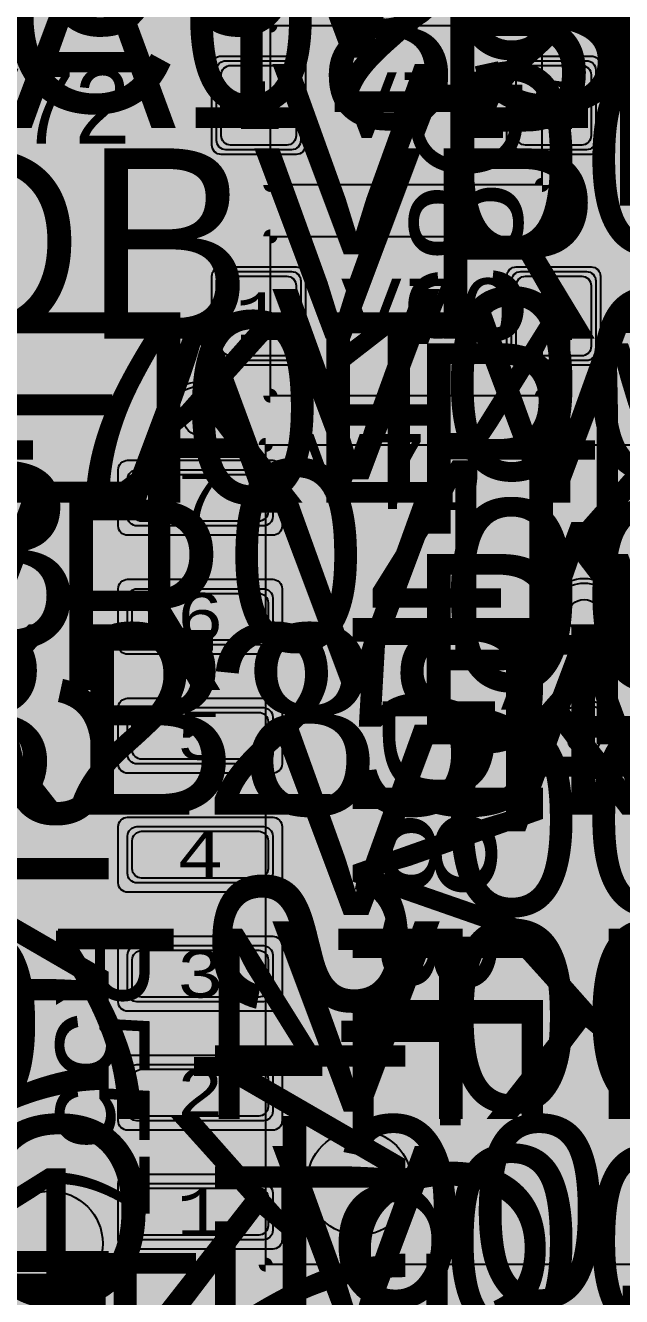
# Model space of a CAD drawing. Extents: x -28 to 199, y -61 to 255.
# Drawn here: x 139.93 to 146.3, y 154.53 to 168.1 of the extents above; entities that cross this region are included whole.
import ezdxf
from ezdxf.enums import TextEntityAlignment as Align

# ---------------------------------------------------------------- set-up
doc = ezdxf.new("R2010")
doc.units = 0
doc.header["$MEASUREMENT"] = 0
for name, color, linetype in [('ASSEMBLY_OUTLINES_BTM', 191, 'CONTINUOUS'), ('ASSEMBLY_OUTLINES_TOP', 102, 'CONTINUOUS'), ('ASSEMBLY_PART_NUMBERS_BTM', 191, 'CONTINUOUS'), ('ASSEMBLY_PART_NUMBERS_TOP', 102, 'CONTINUOUS'), ('ASSEMBLY_REF_DES_BTM', 191, 'CONTINUOUS'), ('ASSEMBLY_REF_DES_TOP', 102, 'CONTINUOUS'), ('DRILL_DRAWING', 21, 'CONTINUOUS'), ('GENERATED_SILKSCREEN_BTM', 255, 'CONTINUOUS'), ('GENERATED_SILKSCREEN_TOP', 140, 'CONTINUOUS'), ('PART_PADS_SMD_BTM', 10, 'CONTINUOUS'), ('PART_PADS_SMD_TOP', 150, 'CONTINUOUS'), ('PIN_NUMBERS_BTM', 8, 'CONTINUOUS'), ('PIN_NUMBERS_TOP', 8, 'CONTINUOUS'), ('PLACEMENT_OUTLINES_BTM', 222, 'CONTINUOUS'), ('PLACEMENT_OUTLINES_TOP', 130, 'CONTINUOUS'), ('PLANE_DATA_LAYER_BOTTOM', 10, 'CONTINUOUS'), ('PLANE_SHAPES_LAYER_2', 230, 'CONTINUOUS'), ('PLANE_SHAPES_LAYER_3', 81, 'CONTINUOUS'), ('PLANE_SHAPES_LAYER_BOTTOM', 10, 'CONTINUOUS'), ('PLANE_SHAPES_LAYER_TOP', 150, 'CONTINUOUS'), ('SILKSCREEN_OUTLINES_BTM', 211, 'CONTINUOUS'), ('SILKSCREEN_OUTLINES_TOP', 150, 'CONTINUOUS'), ('SILKSCREEN_REF_DES_BTM', 211, 'CONTINUOUS'), ('SILKSCREEN_REF_DES_TOP', 150, 'CONTINUOUS'), ('SOLDERMASK_PADS_BTM', 12, 'CONTINUOUS'), ('SOLDERMASK_PADS_TOP', 180, 'CONTINUOUS'), ('SOLDERPASTE_PADS_BTM', 12, 'CONTINUOUS'), ('SOLDERPASTE_PADS_TOP', 180, 'CONTINUOUS'), ('TRACES_LAYER_2', 230, 'CONTINUOUS'), ('TRACES_LAYER_BOTTOM', 10, 'CONTINUOUS'), ('TRACES_LAYER_TOP', 150, 'CONTINUOUS'), ('VIA_HOLES_LAYER_2', 30, 'CONTINUOUS'), ('VIA_HOLES_LAYER_3', 30, 'CONTINUOUS'), ('VIA_HOLES_LAYER_BOTTOM', 30, 'CONTINUOUS'), ('VIA_HOLES_LAYER_TOP', 30, 'CONTINUOUS'), ('VIA_PADS_LAYER_2', 230, 'CONTINUOUS'), ('VIA_PADS_LAYER_3', 81, 'CONTINUOUS'), ('VIA_PADS_LAYER_BOTTOM', 10, 'CONTINUOUS'), ('VIA_PADS_LAYER_TOP', 150, 'CONTINUOUS')]:
    doc.layers.add(name, color=color, linetype=linetype)
doc.styles.add('COURIER_NEW', font='COUR.TTF')
doc.styles.add('VERDANA', font='verdana.TTF')
doc.styles.add('VERIBEST_GERBER_0', font='txt')

msp = doc.modelspace()

# ---------------------------------------------------------------- hatches: boundary and pattern name
at = {"layer": 'ASSEMBLY_OUTLINES_BTM'}
h = msp.add_hatch(color=256, dxfattribs=at)
edge = h.paths.add_edge_path()
edge.add_arc((143.5, 155.75), 0.559017, 0, 360)
at = {"layer": 'GENERATED_SILKSCREEN_BTM'}
h = msp.add_hatch(color=256, dxfattribs=at)
edge = h.paths.add_edge_path()
edge.add_arc((140.2, 155.1), 0.559017, 0, 360)
at = {"layer": 'PLANE_DATA_LAYER_BOTTOM'}
h = msp.add_hatch(color=256, dxfattribs=at)
h.paths.add_polyline_path([(149, 169.0762, -0.414213562373095), (148.9238, 169), (147.000008, 169, 0.414213562373095), (147, 168.999992), (147, 168.9142, -0.414213562373095), (146.9238, 168.838), (146.916836, 168.838, 0.1989121654681667), (146.650257, 168.727579), (143.944996, 166.022318, -0.1989133663345656), (143.891114, 166), (137.250008, 166), (137.250004, 165.999999, -0.1462038582376008), (137.2082, 165.987508), (134.125814, 165.987508, 0.1989121654681667), (133.859235, 165.877087), (133.754466, 165.772318, -0.1989133663345372), (133.700584, 165.75), (130.8262, 165.75, -0.414213562373095), (130.75, 165.8262), (130.75, 166.249992, 0.414213562373095), (130.749992, 166.25), (120.250008, 166.25, 0.414213562373095), (120.25, 166.249992), (120.25, 164.5762, -0.414213562373095), (120.1738, 164.5), (119.753893, 164.5, -0.1385740107174841), (119.714013, 164.511269, 0.2825715138385524), (119.085987, 164.511269, -0.1385740107174437), (119.046107, 164.5), (108.750008, 164.5, 0.414213562373095), (108.75, 164.499992), (108.75, 161.5762, -0.414213562373095), (108.6738, 161.5), (108.5762, 161.5, -0.414213562373095), (108.5, 161.5762), (108.5, 161.9, 0.414213562373095), (108.05, 162.35), (106.95, 162.35, 0.3417826534714845), (106.514377, 162.012837, -0.4469152351943249), (106.413497, 161.960731, 0.4438706376830999), (105.620728, 161.556344, -0.3389471313174167), (105.54716, 161.5), (94.5762, 161.5, -0.414213562373095), (94.5, 161.5762), (94.5, 164.712074, -0.1989099556853327), (94.522318, 164.765955), (99.853553, 170.09719, 0.1989122151386037), (100, 170.450743), (100, 172.1738, -0.414213562373095), (100.0762, 172.25), (130.749992, 172.25, 0.414213562373095), (130.75, 172.250008), (130.75, 194.117184, -0.198909955685367), (130.772318, 194.171065), (131.344755, 194.743502, 0.1989121882725125), (131.469235, 195.044022), (131.469235, 198.379979, 0.1989121882725125), (131.344755, 198.680499), (130.772318, 199.252936, -0.198909955685367), (130.75, 199.306817), (130.75, 214.914737, -0.414213562373095), (130.8262, 214.990937), (147.279128, 214.990937, -0.1989133663345656), (147.33301, 214.968619), (148.977682, 213.323947, -0.198909955685367), (149, 213.270066)], flags=0)
h.paths.add_polyline_path([(110.25, 165.75, -0.9999999999999999), (112.25, 165.75, -0.9999999999999999)], flags=0)
h.paths.add_polyline_path([(113.75, 169.75, -0.9999999999999999), (116.75, 169.75, -0.9999999999999999)], flags=0)
h.paths.add_polyline_path([(118.5, 169.75, -0.9999999999999999), (121.5, 169.75, -0.9999999999999999)], flags=0)
h.paths.add_polyline_path([(134.21, 170.75, 0.414213562373095), (134.46, 171), (134.46, 172.5, 0.414213562373095), (134.21, 172.75), (132.71, 172.75, 0.414213562373095), (132.46, 172.5), (132.46, 171, 0.414213562373095), (132.71, 170.75)], flags=0)
h.paths.add_polyline_path([(134.21, 177, 0.414213562373095), (134.46, 177.25), (134.46, 178.75, 0.414213562373095), (134.21, 179), (132.71, 179, 0.414213562373095), (132.46, 178.75), (132.46, 177.25, 0.414213562373095), (132.71, 177)], flags=0)
h.paths.add_polyline_path([(134.21, 183.25, 0.414213562373095), (134.46, 183.5), (134.46, 185, 0.414213562373095), (134.21, 185.25), (132.71, 185.25, 0.414213562373095), (132.46, 185), (132.46, 183.5, 0.414213562373095), (132.71, 183.25)], flags=0)
h.paths.add_polyline_path([(132.46, 190.5, -0.9999999999999999), (134.46, 190.5, -0.9999999999999999)], flags=0)
h.paths.add_polyline_path([(132.46, 196.75, -0.9999999999999999), (134.46, 196.75, -0.9999999999999999)], flags=0)
h.paths.add_polyline_path([(135, 171.75, -0.9999999999999999), (137, 171.75, -0.9999999999999999)], flags=0)
h.paths.add_polyline_path([(135, 178, -0.9999999999999999), (137, 178, -0.9999999999999999)], flags=0)
h.paths.add_polyline_path([(135, 184.25, -0.9999999999999999), (137, 184.25, -0.9999999999999999)], flags=0)
h.paths.add_polyline_path([(135, 190.5, -0.9999999999999999), (137, 190.5, -0.9999999999999999)], flags=0)
h.paths.add_polyline_path([(135, 196.75, -0.9999999999999999), (137, 196.75, -0.9999999999999999)], flags=0)
h.paths.add_polyline_path([(139.749992, 169, 0.414213562373095), (139.75, 169.000008), (139.75, 198.249992, 0.414213562373095), (139.749992, 198.25), (137.250008, 198.25, 0.414213562373095), (137.25, 198.249992), (137.25, 169.000008, 0.414213562373095), (137.250008, 169)], flags=0)
h.paths.add_polyline_path([(142.1, 210.3, -0.9999999999999999), (143.29999999999998, 210.3, -0.9999999999999999)], flags=0)
h.paths.add_polyline_path([(144.1, 179.2, 0.1385725087961841), (144.011269, 179.514013, -0.1385740107174031), (144, 179.553893), (144, 192.314146, 0.1989122151386141), (143.853553, 192.667699), (142.111055, 194.410197, 0.0466846266150895), (142.039326, 194.469652, -0.0466839603697562), (142.028394, 194.478712), (141.903793, 194.603313, -0.1385728852908003), (141.883563, 194.639481, 0.8890740124386082), (140.7, 194.500003), (140.7, 194.499999, 0.3470511284967519), (141.160519, 193.916437, -0.1385728852908476), (141.196687, 193.896207), (141.389803, 193.703091, 0.0466846266150975), (141.461532, 193.643636, -0.0466839603697036), (141.472464, 193.634576), (142.977682, 192.129358, -0.198909955685367), (143, 192.075477), (143, 179.553893, -0.1385740107174032), (142.988731, 179.514013, 0.1385725087961841), (142.9, 179.2, 0.9999999999999999)], flags=0)
h.paths.add_polyline_path([(143, 169, -0.9999999999999999), (145, 169, -0.9999999999999999)], flags=0)
h.paths.add_polyline_path([(145.3, 169.7, -0.9999999999999999), (146.5, 169.7, -0.9999999999999999)], flags=0)
h.paths.add_polyline_path([(144.5, 206.75, -0.9999999999999999), (146.5, 206.75, -0.9999999999999999)], flags=0)
h.paths.add_polyline_path([(145.6, 187.2, -0.9999999999999999), (146.79999999999998, 187.2, -0.9999999999999999)], flags=0)
h.paths.add_polyline_path([(148.111269, 212.585987, 0.1385725087961841), (148.2, 212.9, 0.9999999999999999), (147, 212.9, 0.1385725087961841), (147.088731, 212.585987, -0.1385740107174032), (147.1, 212.546107), (147.1, 211.353893, -0.1385740107174842), (147.088731, 211.314013, 0.1385725087961739), (147, 211, 0.9999999999999999), (148.2, 211, 0.1385725087961739), (148.111269, 211.314013, -0.1385740107174841), (148.1, 211.353893), (148.1, 212.546107, -0.1385740107174031)], flags=0)
h.paths.add_polyline_path([(145.75, 199.25, -0.9999999999999999), (148.75, 199.25, -0.9999999999999999)], flags=0)
h.paths.add_polyline_path([(146.551388, 201.672619, 6.595924566415619), (145.922619, 202.301388, -0.1217123035593108), (145.931388, 202.265899), (145.931388, 202.265898, -0.5165321972622035), (145.830039, 202.193968, 0.5165316951389798), (144.5, 201.250001), (144.5, 201.25, 0.9999999999999999), (146.5, 201.25), (146.5, 201.250002, 0.0842844278408749), (146.443968, 201.580039, -0.6810727290850475)], flags=0)
at = {"layer": 'PLANE_SHAPES_LAYER_2'}
h = msp.add_hatch(color=256, dxfattribs=at)
h.paths.add_polyline_path([(169.5, 129.25), (149.5, 129.25), (142.25, 122), (142.25, 90.5), (147.5, 90.5), (147.5, 80), (154, 80), (154, 69.25), (131.75, 69.25), (131.75, 73.25), (121.25, 73.25), (121.25, 81), (110.5, 81), (110.5, 125.75), (106.5, 125.75), (106.5, 128.75), (93.5, 128.75), (93.5, 120.25), (91.75, 120.25), (91.75, 121.5), (80, 121.5), (80, 118.25), (73.25, 118.25), (73.25, 124.5), (67.5, 124.5), (67.5, 128), (57.75, 128), (57.75, 120.25), (55.25, 120.25), (55.25, 121.5), (47.5, 121.5), (47.5, 119), (35, 119), (35, 134.75), (32.75, 134.75), (32.75, 159.75), (29.25, 159.75), (29.25, 175.25), (22.5, 175.25), (22.5, 195.25), (17.25, 195.25), (17.25, 198), (22.5, 198), (22.5, 216.5), (40.25, 216.5), (40.25, 235.5), (54.5, 235.5), (54.5, 254), (87.25, 254), (87.25, 236.25), (86.25, 236.25), (86.25, 228.75), (81, 228.75), (81, 218.75), (95.25, 218.75), (95.25, 194.5), (87, 194.5), (87, 172), (131.1, 172), (131.1, 208.75), (115.5, 208.75), (115.5, 213.75), (106.75, 213.75), (106.75, 218.75), (110.25, 222.25), (110.25, 226.25), (142.5, 226.25), (142.5, 221.5), (160.5, 221.5), (160.5, 240.75), (169.5, 240.75)])
h.paths.add_polyline_path([(35.5, 149.5), (41.75, 149.5), (41.75, 152), (39.25, 152), (39.25, 154), (37.75, 154), (37.75, 152), (35.5, 152)], flags=16)
h.paths.add_polyline_path([(37.5, 125.75), (37.5, 128.75), (42.75, 128.75), (42.75, 125.75)], flags=16)
h.paths.add_polyline_path([(52, 127.75), (52, 130.75), (54.25, 130.75), (54.25, 127.75)], flags=16)
h.paths.add_polyline_path([(50.75, 219.5), (50.75, 226.5), (71.75, 226.5), (71.75, 219.5)], flags=16)
h.paths.add_polyline_path([(66.5, 150.75), (66.5, 177.5), (72.25, 177.5), (72.25, 150.75)], flags=16)
h.paths.add_polyline_path([(47.25, 185.25), (73, 185.25), (73, 188.25), (70.25, 188.25), (70.25, 191), (47.25, 191)], flags=16)
h.paths.add_polyline_path([(84.5, 208), (84.5, 212.75), (85, 212.75), (85, 208)], flags=16)
h.paths.add_polyline_path([(61.5, 137.25), (87.75, 137.25), (87.75, 140.5), (84.75, 140.5), (84.75, 143), (61.5, 143)], flags=16)
h.paths.add_polyline_path([(88.75, 127), (88.75, 130), (91, 130), (91, 127)], flags=16)
h.paths.add_polyline_path([(85.5, 130.25), (85.5, 132.5), (91, 132.5), (91, 130.25)], flags=16)
h.paths.add_polyline_path([(108.75, 142.25), (135.75, 142.25), (135.75, 145.75), (132.25, 145.75), (132.25, 149), (108.75, 149)], flags=16)
h.paths.add_polyline_path([(114.25, 126.75), (140.75, 126.75), (140.75, 129.75), (137.25, 129.75), (137.25, 133), (114.25, 133)], flags=16)
h.paths.add_polyline_path([(155.25, 180.25), (166.25, 180.25), (166.25, 186.25), (152.25, 186.25), (152.25, 183), (155.25, 183)], flags=16)
at = {"layer": 'PLANE_SHAPES_LAYER_3'}
h = msp.add_hatch(color=256, dxfattribs=at)
h.paths.add_polyline_path([(169.5, 129.25), (149.5, 129.25), (142.25, 122), (142.25, 90.5), (147.5, 90.5), (147.5, 80), (154, 80), (154, 69.25), (131.75, 69.25), (131.75, 73.25), (121.25, 73.25), (121.25, 81), (110.5, 81), (110.5, 125.75), (106.5, 125.75), (106.5, 128.75), (93.5, 128.75), (93.5, 120.25), (91.75, 120.25), (91.75, 121.5), (80, 121.5), (80, 118.25), (73.25, 118.25), (73.25, 124.5), (67.5, 124.5), (67.5, 127.75), (58.25, 127.75), (58.25, 130.25), (88.75, 130.25), (88.75, 127), (91, 127), (91, 132.5), (55, 132.5), (55, 131.25), (52, 131.25), (52, 127.75), (55, 127.75), (55, 127.25), (57.75, 127.25), (57.75, 120.25), (55.25, 120.25), (55.25, 121.5), (47.5, 121.5), (47.5, 119), (35, 119), (35, 134.75), (32.75, 134.75), (32.75, 159.75), (29.25, 159.75), (29.25, 175.25), (22.5, 175.25), (22.5, 195.25), (17.25, 195.25), (17.25, 198), (22.5, 198), (22.5, 216.5), (40.25, 216.5), (40.25, 235.5), (54.5, 235.5), (54.5, 254), (87.25, 254), (87.25, 236.25), (86.25, 236.25), (86.25, 228.75), (81, 228.75), (81, 218.75), (95.25, 218.75), (95.25, 194.5), (87, 194.5), (87, 172), (131.1, 172), (131.1, 208.75), (115.5, 208.75), (115.5, 213.75), (106.75, 213.75), (106.75, 218.75), (110.25, 222.25), (110.25, 226.25), (142.5, 226.25), (142.5, 221.5), (160.5, 221.5), (160.5, 240.75), (169.5, 240.75)])
h.paths.add_polyline_path([(35.5, 149.5), (41.75, 149.5), (41.75, 152), (39.25, 152), (39.25, 154), (37.75, 154), (37.75, 152), (35.5, 152)], flags=16)
h.paths.add_polyline_path([(37.5, 125.75), (37.5, 128.75), (42.75, 128.75), (42.75, 125.75)], flags=16)
h.paths.add_polyline_path([(50.75, 219.5), (50.75, 226.5), (71.75, 226.5), (71.75, 219.5)], flags=16)
h.paths.add_polyline_path([(66.5, 150.75), (66.5, 177.5), (72.25, 177.5), (72.25, 150.75)], flags=16)
h.paths.add_polyline_path([(47.25, 185.25), (73, 185.25), (73, 188.25), (70.25, 188.25), (70.25, 191), (47.25, 191)], flags=16)
h.paths.add_polyline_path([(84.5, 208), (84.5, 212.75), (85, 212.75), (85, 208)], flags=16)
h.paths.add_polyline_path([(61.5, 137.25), (87.75, 137.25), (87.75, 140.5), (84.75, 140.5), (84.75, 143), (61.5, 143)], flags=16)
h.paths.add_polyline_path([(108.75, 142.25), (135.75, 142.25), (135.75, 145.75), (132.25, 145.75), (132.25, 149), (108.75, 149)], flags=16)
h.paths.add_polyline_path([(114.25, 126.75), (140.75, 126.75), (140.75, 129.75), (137.25, 129.75), (137.25, 133), (114.25, 133)], flags=16)
h.paths.add_polyline_path([(155.25, 180.25), (166.25, 180.25), (166.25, 186.25), (152.25, 186.25), (152.25, 183), (155.25, 183)], flags=16)
at = {"layer": 'SILKSCREEN_OUTLINES_BTM'}
h = msp.add_hatch(color=256, dxfattribs=at)
edge = h.paths.add_edge_path()
edge.add_arc((140.2, 155.1), 0.559017, 0, 360)
at = {"layer": 'VIA_HOLES_LAYER_2'}
h = msp.add_hatch(color=256, dxfattribs=at)
edge = h.paths.add_edge_path()
edge.add_arc((141.8, 163.9), 0.175, 0, 360)
h = msp.add_hatch(color=256, dxfattribs=at)
edge = h.paths.add_edge_path()
edge.add_arc((145.9, 161.8), 0.175, 0, 360)
h = msp.add_hatch(color=256, dxfattribs=at)
edge = h.paths.add_edge_path()
edge.add_arc((145.9, 160.5), 0.175, 0, 360)
at = {"layer": 'VIA_HOLES_LAYER_3'}
h = msp.add_hatch(color=256, dxfattribs=at)
edge = h.paths.add_edge_path()
edge.add_arc((141.8, 163.9), 0.175, 0, 360)
h = msp.add_hatch(color=256, dxfattribs=at)
edge = h.paths.add_edge_path()
edge.add_arc((145.9, 161.8), 0.175, 0, 360)
h = msp.add_hatch(color=256, dxfattribs=at)
edge = h.paths.add_edge_path()
edge.add_arc((145.9, 160.5), 0.175, 0, 360)
at = {"layer": 'VIA_HOLES_LAYER_BOTTOM'}
h = msp.add_hatch(color=256, dxfattribs=at)
edge = h.paths.add_edge_path()
edge.add_arc((141.8, 163.9), 0.175, 0, 360)
h = msp.add_hatch(color=256, dxfattribs=at)
edge = h.paths.add_edge_path()
edge.add_arc((145.9, 161.8), 0.175, 0, 360)
h = msp.add_hatch(color=256, dxfattribs=at)
edge = h.paths.add_edge_path()
edge.add_arc((145.9, 160.5), 0.175, 0, 360)
at = {"layer": 'VIA_HOLES_LAYER_TOP'}
h = msp.add_hatch(color=256, dxfattribs=at)
edge = h.paths.add_edge_path()
edge.add_arc((141.8, 163.9), 0.175, 0, 360)
h = msp.add_hatch(color=256, dxfattribs=at)
edge = h.paths.add_edge_path()
edge.add_arc((145.9, 161.8), 0.175, 0, 360)
h = msp.add_hatch(color=256, dxfattribs=at)
edge = h.paths.add_edge_path()
edge.add_arc((145.9, 160.5), 0.175, 0, 360)

# ---------------------------------------------------------------- linework, layer by layer
at = {"layer": 'ASSEMBLY_OUTLINES_BTM', "const_width": 0.2}
msp.add_lwpolyline([(142.5, 154.875), (142.5, 163.625), (146.5, 163.625), (146.5, 154.875)], close=True, dxfattribs=at)
at = {"layer": 'ASSEMBLY_OUTLINES_BTM'}
msp.add_circle((143.5, 155.75), 0.559017, dxfattribs=at)
at = {"layer": 'ASSEMBLY_OUTLINES_TOP'}
for points in [[(142.55, 166.4), (142.55, 168.1), (145.45, 168.1), (145.45, 166.4)], [(142.55, 164.15), (142.55, 165.85), (145.45, 165.85), (145.45, 164.15)]]:
    msp.add_lwpolyline(points, close=True, dxfattribs=at)
at = {"layer": 'ASSEMBLY_OUTLINES_TOP', "const_width": 0.1}
for points in [[(143, 168), (143, 166.5)], [(143, 165.75), (143, 164.25)]]:
    msp.add_lwpolyline(points, dxfattribs=at)
at = {"layer": 'GENERATED_SILKSCREEN_BTM', "const_width": 0.15}
for points in [[(144.04, 166.7924), (144.0376, 166.7984), (144.0364, 166.802), (144.0352, 166.808), (144.0352, 167.4152), (144.0376, 167.4236), (144.0436, 167.4296), (144.0508, 167.4368), (144.0592, 167.4392), (145.2112, 167.4392), (145.2208, 167.4368), (145.2268, 167.4296), (145.234, 167.4236), (145.2352, 167.4152), (145.2352, 166.808), (145.2352, 166.8032), (145.234, 166.8008), (145.2328, 166.7972), (145.2304, 166.7924), (145.066, 166.5896), (145.0612, 166.586), (145.0588, 166.5848), (145.0528, 166.5824), (145.0468, 166.5812), (144.2236, 166.5812), (144.2176, 166.5824), (144.214, 166.5848), (144.2104, 166.5848), (144.2092, 166.586), (144.208, 166.5884), (144.2044, 166.5896), (144.04, 166.7924)], [(144.0844, 167.3888), (144.0844, 166.8164), (144.2356, 166.6292), (145.0348, 166.6292), (145.186, 166.8164), (145.186, 167.3888), (144.0844, 167.3888)], [(144.478, 165.4988), (144.5932, 165.5372), (144.7084, 165.4988), (144.712, 165.4988), (144.7168, 165.4976), (145.0876, 165.4976), (145.0912, 165.4976), (145.0948, 165.4988), (145.0996, 165.5), (145.1044, 165.5048), (145.228, 165.6248), (145.2328, 165.6296), (145.234, 165.6368), (145.2352, 165.6416), (145.2352, 166.082), (145.2352, 166.0856), (145.234, 166.0892), (145.2328, 166.094), (145.228, 166.0988), (145.1044, 166.2188), (145.0996, 166.2236), (145.0948, 166.226), (145.0876, 166.226), (144.7168, 166.226), (144.712, 166.226), (144.7096, 166.226), (144.7084, 166.2248), (144.5932, 166.1864), (144.478, 166.2248), (144.4768, 166.226), (144.4696, 166.226), (144.1816, 166.226), (144.1768, 166.226), (144.1708, 166.2236), (144.1648, 166.2188), (144.0412, 166.0988), (144.0376, 166.094), (144.0364, 166.0892), (144.0352, 166.0856), (144.0352, 166.082), (144.0352, 165.6416), (144.0364, 165.6368), (144.0376, 165.6296), (144.0412, 165.6248), (144.1648, 165.5048), (144.172, 165.5), (144.1768, 165.4988), (144.1816, 165.4976), (144.4696, 165.4976), (144.4744, 165.4976), (144.4768, 165.4988), (144.478, 165.4988)], [(144.1948, 166.178), (144.4672, 166.178), (144.5704, 166.1456), (144.5704, 165.5804), (144.4672, 165.5456), (144.1948, 165.5456), (144.0844, 165.6512), (144.0844, 166.07), (144.1948, 166.178)], [(144.7216, 166.178), (145.0768, 166.178), (145.186, 166.07), (145.186, 165.6512), (145.0768, 165.5456), (144.7216, 165.5456), (144.6184, 165.5804), (144.6184, 166.1456), (144.7216, 166.178)], [(145.2304, 164.9684), (145.066, 165.1712), (145.06, 165.1772), (145.0564, 165.1784), (145.0528, 165.1784), (145.0444, 165.1772), (145.036, 165.1724), (145.03, 165.1664), (145.0252, 165.1592), (145.024, 165.1508), (145.0264, 165.1424), (145.186, 164.9468), (145.186, 164.5592), (145.0348, 164.372), (144.8116, 164.372), (144.6592, 164.5568), (144.6592, 164.756), (144.6568, 164.7656), (144.652, 164.7716), (144.6436, 164.7752), (144.6352, 164.7764), (144.6268, 164.7752), (144.6184, 164.7716), (144.6136, 164.7656), (144.6112, 164.756), (144.6112, 164.5568), (144.4588, 164.372), (144.2356, 164.372), (144.0844, 164.5592), (144.0844, 164.9468), (144.244, 165.1424), (144.2464, 165.1508), (144.2452, 165.1592), (144.2416, 165.1664), (144.2344, 165.1724), (144.2272, 165.1772), (144.2188, 165.1784), (144.214, 165.1784), (144.2104, 165.1772), (144.2044, 165.1712), (144.04, 164.9684), (144.0388, 164.9648), (144.0376, 164.9612), (144.0364, 164.96), (144.0352, 164.9552), (144.0352, 164.5508), (144.0364, 164.5448), (144.0376, 164.5424), (144.0388, 164.5388), (144.04, 164.5352), (144.2044, 164.3324), (144.2104, 164.3288), (144.2152, 164.3276), (144.2188, 164.3252), (144.2236, 164.324), (144.4708, 164.324), (144.4744, 164.3252), (144.4828, 164.3276), (144.4888, 164.3288), (144.4912, 164.3324), (144.6352, 164.5088), (144.7792, 164.3324), (144.7816, 164.3312), (144.784, 164.3288), (144.7852, 164.3276), (144.7876, 164.3276), (144.796, 164.3252), (144.7996, 164.324), (145.0468, 164.324), (145.0528, 164.3252), (145.0576, 164.3276), (145.0624, 164.3288), (145.066, 164.3324), (145.2304, 164.5352), (145.2328, 164.54), (145.234, 164.5412), (145.234, 164.5448), (145.2352, 164.546), (145.2352, 164.5472), (145.2352, 164.5508), (145.2352, 164.9552), (145.234, 164.96), (145.2328, 164.9648), (145.2304, 164.9684)]]:
    msp.add_lwpolyline(points, dxfattribs=at)
for points in [[(146.500005, 163.433206, 1.45686e-05), (146.499995, 163.433204), (146.499995, 163.624995), (142.500005, 163.624995), (142.500005, 163.433204, 1.45686e-05), (142.499995, 163.433206), (142.499995, 163.625, -0.4142135624), (142.5, 163.625005), (146.5, 163.625005, -0.4142135624), (146.500005, 163.625), (146.500005, 163.433206)], [(142.500005, 162.163204, 1.45686e-05), (142.499995, 162.163206), (142.499995, 162.686794, 1.45686e-05), (142.500005, 162.686796), (142.500005, 162.163204)], [(142.500005, 160.893204, 1.45686e-05), (142.499995, 160.893206), (142.499995, 161.416794, 1.45686e-05), (142.500005, 161.416796), (142.500005, 160.893204)], [(142.500005, 159.623204, 1.45686e-05), (142.499995, 159.623206), (142.499995, 160.146794, 1.45686e-05), (142.500005, 160.146796), (142.500005, 159.623204)], [(142.500005, 158.353204, 1.45686e-05), (142.499995, 158.353206), (142.499995, 158.876794, 1.45686e-05), (142.500005, 158.876796), (142.500005, 158.353204)], [(142.500005, 157.083204, 1.45686e-05), (142.499995, 157.083206), (142.499995, 157.606794, 1.45686e-05), (142.500005, 157.606796), (142.500005, 157.083204)], [(142.500005, 155.813204, 1.45686e-05), (142.499995, 155.813206), (142.499995, 156.336794, 1.45686e-05), (142.500005, 156.336796), (142.500005, 155.813204)], [(146.500005, 154.875, -0.4142135624), (146.5, 154.874995), (142.5, 154.874995, -0.4142135624), (142.499995, 154.875), (142.499995, 155.066794, 1.45686e-05), (142.500005, 155.066796), (142.500005, 154.875005), (146.499995, 154.875005), (146.499995, 155.066796, 1.45686e-05), (146.500005, 155.066794), (146.500005, 154.875)]]:
    msp.add_lwpolyline(points, format="xyb", dxfattribs=at)
at = {"layer": 'GENERATED_SILKSCREEN_BTM'}
msp.add_circle((140.2, 155.1), 0.559017, dxfattribs=at)
at = {"layer": 'GENERATED_SILKSCREEN_TOP', "const_width": 0.15}
for points in [[(145.450005, 167.8), (145.449995, 167.8), (145.449995, 168.099995), (142.550005, 168.099995), (142.550005, 167.8), (142.549995, 167.8), (142.549995, 168.1, -0.4142135624), (142.55, 168.100005), (145.45, 168.100005, -0.4142135624), (145.450005, 168.1), (145.450005, 167.8)], [(145.450005, 166.4, -0.4142135624), (145.45, 166.399995), (142.55, 166.399995, -0.4142135624), (142.549995, 166.4), (142.549995, 166.7), (142.550005, 166.7), (142.550005, 166.400005), (145.449995, 166.400005), (145.449995, 166.7), (145.450005, 166.7), (145.450005, 166.4)], [(145.450005, 165.55), (145.449995, 165.55), (145.449995, 165.849995), (142.550005, 165.849995), (142.550005, 165.55), (142.549995, 165.55), (142.549995, 165.85, -0.4142135624), (142.55, 165.850005), (145.45, 165.850005, -0.4142135624), (145.450005, 165.85), (145.450005, 165.55)], [(145.450005, 164.15, -0.4142135624), (145.45, 164.149995), (142.55, 164.149995, -0.4142135624), (142.549995, 164.15), (142.549995, 164.45), (142.550005, 164.45), (142.550005, 164.150005), (145.449995, 164.150005), (145.449995, 164.45), (145.450005, 164.45), (145.450005, 164.15)]]:
    msp.add_lwpolyline(points, format="xyb", dxfattribs=at)
for points in [[(140.124, 166.8504), (140.1224, 166.8448), (140.1232, 166.8392), (140.1272, 166.8344), (140.1312, 166.8312), (140.1368, 166.8296), (140.1424, 166.8288), (140.1472, 166.8304), (140.1512, 166.8352), (140.5824, 167.6024), (140.584, 167.6064), (140.584, 167.6096), (140.584, 167.6128), (140.5824, 167.616), (140.58, 167.6208), (140.5768, 167.624), (140.5728, 167.6256), (140.5688, 167.6264), (140.0288, 167.6264), (140.0232, 167.6248), (140.0192, 167.6208), (140.016, 167.616), (140.0152, 167.6096), (140.016, 167.604), (140.0192, 167.5984), (140.0232, 167.5944), (140.0288, 167.5936), (140.5416, 167.5936), (140.124, 166.8504)], [(141.2008, 167.6232), (141.3352, 167.5136), (141.3376, 167.5096), (141.3384, 167.5064), (141.34, 167.504), (141.3408, 167.5008), (141.3408, 167.3912), (141.34, 167.388), (141.3384, 167.3832), (141.3376, 167.3792), (141.3352, 167.3776), (140.8024, 166.9448), (140.8024, 166.8592), (141.3248, 166.8592), (141.3304, 166.8576), (141.3352, 166.8544), (141.3376, 166.8488), (141.3384, 166.8424), (141.3376, 166.8368), (141.3352, 166.8312), (141.3304, 166.828), (141.3248, 166.8264), (140.7856, 166.8264), (140.7792, 166.828), (140.7752, 166.832), (140.7712, 166.836), (140.7696, 166.8424), (140.7696, 166.952), (140.7704, 166.9544), (140.772, 166.96), (140.7736, 166.9624), (140.7752, 166.964), (140.7768, 166.9656), (141.3088, 167.3992), (141.3088, 167.4928), (141.184, 167.5936), (140.9256, 167.5936), (140.7952, 167.4872), (140.7896, 167.4856), (140.784, 167.4864), (140.7792, 167.4888), (140.776, 167.4936), (140.7728, 167.4984), (140.772, 167.504), (140.772, 167.5072), (140.7728, 167.5096), (140.7768, 167.5136), (140.9112, 167.6232), (140.9144, 167.624), (140.9168, 167.6248), (140.9176, 167.6256), (140.9208, 167.6264), (141.1904, 167.6264), (141.1936, 167.6256), (141.1944, 167.6256), (141.1952, 167.6248), (141.1976, 167.624), (141.2008, 167.6232)], [(143.3268, 162.9264), (143.3052, 162.9264), (143.3004, 162.9272), (143.2964, 162.9296), (143.2924, 162.9328), (143.2908, 162.9376), (143.0308, 163.7048), (143.03, 163.7112), (143.0324, 163.716), (143.0372, 163.72), (143.0428, 163.7232), (143.0484, 163.724), (143.054, 163.7232), (143.0588, 163.7208), (143.062, 163.7152), (143.3156, 162.9608), (143.5708, 163.7152), (143.574, 163.7208), (143.5788, 163.7232), (143.5844, 163.724), (143.59, 163.7232), (143.5956, 163.72), (143.5996, 163.716), (143.6012, 163.7112), (143.6004, 163.7048), (143.342, 162.9376), (143.3396, 162.9328), (143.3348, 162.9296), (143.3316, 162.9272), (143.3268, 162.9264)], [(143.874, 162.9504), (143.8724, 162.9448), (143.8732, 162.9392), (143.8772, 162.9344), (143.8812, 162.9312), (143.8868, 162.9296), (143.8924, 162.9288), (143.8972, 162.9304), (143.9012, 162.9352), (144.3324, 163.7024), (144.334, 163.7064), (144.334, 163.7096), (144.334, 163.7128), (144.3324, 163.716), (144.33, 163.7208), (144.3268, 163.724), (144.3228, 163.7256), (144.3188, 163.7264), (143.7788, 163.7264), (143.7732, 163.7248), (143.7692, 163.7208), (143.766, 163.716), (143.7652, 163.7096), (143.766, 163.704), (143.7692, 163.6984), (143.7732, 163.6944), (143.7788, 163.6936), (144.2916, 163.6936), (143.874, 162.9504)], [(144.5268, 163.6136), (144.6612, 163.7232), (144.6644, 163.724), (144.6668, 163.7248), (144.6676, 163.7256), (144.6708, 163.7264), (144.9404, 163.7264), (144.9436, 163.7256), (144.9444, 163.7256), (144.9452, 163.7248), (144.9476, 163.724), (144.9508, 163.7232), (145.0852, 163.6136), (145.0876, 163.6096), (145.0884, 163.6064), (145.09, 163.604), (145.0908, 163.6008), (145.0908, 163.052), (145.09, 163.0496), (145.0884, 163.044), (145.0876, 163.0424), (145.0852, 163.0392), (144.9508, 162.9296), (144.9476, 162.9288), (144.946, 162.928), (144.9444, 162.9272), (144.9428, 162.9264), (144.9404, 162.9264), (144.6708, 162.9264), (144.6676, 162.9272), (144.6644, 162.928), (144.6612, 162.9296), (144.5268, 163.0392), (144.5252, 163.0408), (144.5236, 163.0416), (144.522, 163.044), (144.5204, 163.0496), (144.5196, 163.052), (144.5196, 163.6008), (144.5204, 163.604), (144.522, 163.6064), (144.5236, 163.6096), (144.5268, 163.6136)], [(144.5524, 163.5928), (144.5524, 163.06), (144.5996, 163.02), (144.9868, 163.6512), (144.934, 163.6936), (144.6756, 163.6936), (144.5524, 163.5928)], [(144.6252, 162.9992), (144.6756, 162.9592), (144.934, 162.9592), (145.0588, 163.06), (145.0588, 163.5928), (145.0116, 163.6304), (144.6252, 162.9992)], [(147.132, 159.7872), (146.3776, 159.5336), (147.132, 159.2784)], [(146.3432, 159.5216), (146.3432, 159.544), (146.344, 159.5488), (146.3464, 159.5528), (146.3496, 159.5568), (146.3544, 159.5584), (147.1216, 159.8184)], [(147.1216, 159.2488), (146.3544, 159.5072), (146.3496, 159.5096), (146.3464, 159.5136), (146.344, 159.5176), (146.3432, 159.5216)], [(146.456, 158.52), (146.3464, 158.6544), (146.3448, 158.6584), (146.344, 158.6592), (146.344, 158.6608), (146.344, 158.6624), (146.3432, 158.6632), (146.3432, 158.6648), (146.3432, 158.9344), (146.344, 158.9376), (146.3448, 158.9408), (146.3464, 158.944), (146.456, 159.0784)], [(140.884, 157.707), (140.886, 157.704), (140.891, 157.703), (140.896, 157.7), (140.901, 157.7), (141.107, 157.7), (141.112, 157.7), (141.115, 157.703), (141.118, 157.703), (141.119, 157.704), (141.12, 157.705), (141.123, 157.707), (141.26, 157.877), (141.262, 157.882), (141.263, 157.885), (141.264, 157.89), (141.264, 158.394), (141.262, 158.403), (141.257, 158.408), (141.252, 158.414), (141.244, 158.416), (140.284, 158.416), (140.276, 158.414), (140.271, 158.409), (140.268, 158.403), (140.267, 158.396), (140.268, 158.388), (140.271, 158.381), (140.276, 158.376), (140.284, 158.374), (140.744, 158.374), (140.744, 157.904), (140.278, 157.74), (140.271, 157.736), (140.267, 157.729), (140.266, 157.721), (140.268, 157.715), (140.272, 157.709), (140.277, 157.704), (140.283, 157.701), (140.291, 157.703), (140.757, 157.867), (140.884, 157.707)], [(141.223, 158.374), (141.223, 157.895), (141.097, 157.74), (140.911, 157.74), (140.784, 157.895), (140.784, 158.374), (141.223, 158.374)], [(146.3672, 158.2192), (146.3616, 158.2208), (146.356, 158.22), (146.3512, 158.216), (146.348, 158.212), (146.3464, 158.2064), (146.3456, 158.2008), (146.348, 158.196), (146.352, 158.192), (147.1192, 157.7608)], [(147.1104, 157.8016), (146.3672, 158.2192)], [(140.92, 157.282), (140.919, 157.286), (140.918, 157.289), (140.916, 157.293), (140.806, 157.429), (141.223, 157.429), (141.223, 156.776), (141.225, 156.769), (141.229, 156.763), (141.236, 156.76), (141.243, 156.759), (141.251, 156.76), (141.258, 156.763), (141.262, 156.769), (141.264, 156.776), (141.264, 157.451), (141.262, 157.458), (141.257, 157.463), (141.252, 157.469), (141.244, 157.471), (140.763, 157.471), (140.756, 157.47), (140.751, 157.467), (140.748, 157.463), (140.746, 157.456), (140.744, 157.451), (140.743, 157.447), (140.744, 157.442), (140.747, 157.438), (140.88, 157.275), (140.88, 156.952), (140.753, 156.796), (140.431, 156.796), (140.306, 156.952), (140.306, 157.275), (140.438, 157.438), (140.441, 157.445), (140.441, 157.451), (140.437, 157.457), (140.432, 157.463), (140.425, 157.467), (140.418, 157.468), (140.414, 157.468), (140.411, 157.467), (140.406, 157.462), (140.268, 157.293), (140.266, 157.29), (140.266, 157.286), (140.264, 157.282), (140.264, 156.945), (140.264, 156.942), (140.265, 156.941), (140.265, 156.94), (140.266, 156.938), (140.266, 156.936), (140.268, 156.932), (140.406, 156.763), (140.409, 156.76), (140.411, 156.759), (140.417, 156.757), (140.421, 156.756), (140.763, 156.756), (140.768, 156.757), (140.773, 156.759), (140.775, 156.759), (140.776, 156.76), (140.778, 156.762), (140.78, 156.763), (140.916, 156.932), (140.918, 156.937), (140.919, 156.94), (140.92, 156.945), (140.92, 157.282)], [(140.92, 156.337), (140.919, 156.341), (140.918, 156.344), (140.916, 156.348), (140.806, 156.484), (141.223, 156.484), (141.223, 155.831), (141.225, 155.824), (141.229, 155.818), (141.236, 155.815), (141.243, 155.814), (141.251, 155.815), (141.258, 155.818), (141.262, 155.824), (141.264, 155.831), (141.264, 156.506), (141.262, 156.513), (141.257, 156.518), (141.252, 156.524), (141.244, 156.526), (140.763, 156.526), (140.756, 156.525), (140.751, 156.522), (140.748, 156.518), (140.746, 156.511), (140.744, 156.506), (140.743, 156.502), (140.744, 156.497), (140.747, 156.493), (140.88, 156.33), (140.88, 156.007), (140.753, 155.851), (140.431, 155.851), (140.306, 156.007), (140.306, 156.33), (140.438, 156.493), (140.441, 156.5), (140.441, 156.506), (140.437, 156.512), (140.432, 156.518), (140.425, 156.522), (140.418, 156.523), (140.414, 156.523), (140.411, 156.522), (140.406, 156.517), (140.268, 156.348), (140.266, 156.345), (140.266, 156.341), (140.264, 156.337), (140.264, 156), (140.264, 155.997), (140.265, 155.996), (140.265, 155.995), (140.266, 155.993), (140.266, 155.991), (140.268, 155.987), (140.406, 155.818), (140.409, 155.815), (140.411, 155.814), (140.417, 155.812), (140.421, 155.811), (140.763, 155.811), (140.768, 155.812), (140.773, 155.814), (140.775, 155.814), (140.776, 155.815), (140.778, 155.817), (140.78, 155.818), (140.916, 155.987), (140.918, 155.992), (140.919, 155.995), (140.92, 156), (140.92, 156.337)], [(140.294, 155.442), (140.287, 155.444), (140.28, 155.443), (140.274, 155.438), (140.27, 155.433), (140.268, 155.426), (140.267, 155.419), (140.27, 155.413), (140.275, 155.408), (141.234, 154.869), (141.239, 154.867), (141.243, 154.867), (141.247, 154.867), (141.251, 154.869), (141.257, 154.872), (141.261, 154.876), (141.263, 154.881), (141.264, 154.886), (141.264, 155.561), (141.262, 155.568), (141.257, 155.573), (141.251, 155.577), (141.243, 155.578), (141.236, 155.577), (141.229, 155.573), (141.224, 155.568), (141.223, 155.561), (141.223, 154.92), (140.294, 155.442)]]:
    msp.add_lwpolyline(points, dxfattribs=at)
at = {"layer": 'PART_PADS_SMD_BTM'}
for points in [[(141.025, 163.26, -0.4142135624), (141.125, 163.36), (142.475, 163.36, -0.4142135624), (142.575, 163.26), (142.575, 162.86, -0.4142135624), (142.475, 162.76), (141.125, 162.76, -0.4142135624), (141.025, 162.86)], [(141.025, 161.99, -0.4142135624), (141.125, 162.09), (142.475, 162.09, -0.4142135624), (142.575, 161.99), (142.575, 161.59, -0.4142135624), (142.475, 161.49), (141.125, 161.49, -0.4142135624), (141.025, 161.59)], [(141.025, 160.72, -0.4142135624), (141.125, 160.82), (142.475, 160.82, -0.4142135624), (142.575, 160.72), (142.575, 160.32, -0.4142135624), (142.475, 160.22), (141.125, 160.22, -0.4142135624), (141.025, 160.32)], [(141.025, 159.45, -0.4142135624), (141.125, 159.55), (142.475, 159.55, -0.4142135624), (142.575, 159.45), (142.575, 159.05, -0.4142135624), (142.475, 158.95), (141.125, 158.95, -0.4142135624), (141.025, 159.05)], [(141.025, 158.18, -0.4142135624), (141.125, 158.28), (142.475, 158.28, -0.4142135624), (142.575, 158.18), (142.575, 157.78, -0.4142135624), (142.475, 157.68), (141.125, 157.68, -0.4142135624), (141.025, 157.78)], [(141.025, 156.91, -0.4142135624), (141.125, 157.01), (142.475, 157.01, -0.4142135624), (142.575, 156.91), (142.575, 156.51, -0.4142135624), (142.475, 156.41), (141.125, 156.41, -0.4142135624), (141.025, 156.51)], [(141.025, 155.64, -0.4142135624), (141.125, 155.74), (142.475, 155.74, -0.4142135624), (142.575, 155.64), (142.575, 155.24, -0.4142135624), (142.475, 155.14), (141.125, 155.14, -0.4142135624), (141.025, 155.24)]]:
    msp.add_lwpolyline(points, format="xyb", close=True, dxfattribs=at)
at = {"layer": 'PART_PADS_SMD_TOP'}
for points in [[(142.075, 166.775, -0.4142135624), (141.975, 166.875), (141.975, 167.625, -0.4142135624), (142.075, 167.725), (142.775, 167.725, -0.4142135624), (142.875, 167.625), (142.875, 166.875, -0.4142135624), (142.775, 166.775)], [(145.225, 166.775, -0.4142135624), (145.125, 166.875), (145.125, 167.625, -0.4142135624), (145.225, 167.725), (145.925, 167.725, -0.4142135624), (146.025, 167.625), (146.025, 166.875, -0.4142135624), (145.925, 166.775)], [(142.075, 164.525, -0.4142135624), (141.975, 164.625), (141.975, 165.375, -0.4142135624), (142.075, 165.475), (142.775, 165.475, -0.4142135624), (142.875, 165.375), (142.875, 164.625, -0.4142135624), (142.775, 164.525)], [(145.225, 164.525, -0.4142135624), (145.125, 164.625), (145.125, 165.375, -0.4142135624), (145.225, 165.475), (145.925, 165.475, -0.4142135624), (146.025, 165.375), (146.025, 164.625, -0.4142135624), (145.925, 164.525)]]:
    msp.add_lwpolyline(points, format="xyb", close=True, dxfattribs=at)
at = {"layer": 'PLACEMENT_OUTLINES_BTM'}
msp.add_lwpolyline([(142.5, 154.875), (142.5, 163.625), (146.5, 163.625), (146.5, 154.875)], close=True, dxfattribs=at)
at = {"layer": 'PLACEMENT_OUTLINES_TOP'}
for points in [[(142.55, 166.4), (142.55, 168.1), (145.45, 168.1), (145.45, 166.4)], [(142.55, 164.15), (142.55, 165.85), (145.45, 165.85), (145.45, 164.15)]]:
    msp.add_lwpolyline(points, close=True, dxfattribs=at)
at = {"layer": 'PLANE_SHAPES_LAYER_BOTTOM'}
msp.add_solid([(137.25, 166), (147, 166), (137.25, 169), (147, 169)], dxfattribs=at)
at = {"layer": 'PLANE_SHAPES_LAYER_TOP'}
msp.add_solid([(144.25, 151), (154.25, 151), (144.25, 155), (154.25, 155)], dxfattribs=at)
at = {"layer": 'SILKSCREEN_OUTLINES_BTM'}
msp.add_lwpolyline([(142.5, 154.875), (142.5, 163.625), (146.5, 163.625), (146.5, 154.875)], close=True, dxfattribs=at)
msp.add_lwpolyline([(142.5, 154.875), (142.5, 163.625), (146.5, 163.625), (146.5, 154.875)], close=True, dxfattribs=at)
msp.add_circle((140.2, 155.1), 0.559017, dxfattribs=at)
at = {"layer": 'SILKSCREEN_OUTLINES_TOP'}
for points in [[(142.55, 166.4), (142.55, 168.1), (145.45, 168.1), (145.45, 166.4)], [(142.55, 164.15), (142.55, 165.85), (145.45, 165.85), (145.45, 164.15)]]:
    msp.add_lwpolyline(points, close=True, dxfattribs=at)
at = {"layer": 'SOLDERMASK_PADS_BTM'}
for points in [[(140.925, 163.36, -0.4142135624), (141.025, 163.46), (142.575, 163.46, -0.4142135624), (142.675, 163.36), (142.675, 162.76, -0.4142135624), (142.575, 162.66), (141.025, 162.66, -0.4142135624), (140.925, 162.76)], [(140.925, 162.09, -0.4142135624), (141.025, 162.19), (142.575, 162.19, -0.4142135624), (142.675, 162.09), (142.675, 161.49, -0.4142135624), (142.575, 161.39), (141.025, 161.39, -0.4142135624), (140.925, 161.49)], [(140.925, 160.82, -0.4142135624), (141.025, 160.92), (142.575, 160.92, -0.4142135624), (142.675, 160.82), (142.675, 160.22, -0.4142135624), (142.575, 160.12), (141.025, 160.12, -0.4142135624), (140.925, 160.22)], [(140.925, 159.55, -0.4142135624), (141.025, 159.65), (142.575, 159.65, -0.4142135624), (142.675, 159.55), (142.675, 158.95, -0.4142135624), (142.575, 158.85), (141.025, 158.85, -0.4142135624), (140.925, 158.95)], [(140.925, 158.28, -0.4142135624), (141.025, 158.38), (142.575, 158.38, -0.4142135624), (142.675, 158.28), (142.675, 157.68, -0.4142135624), (142.575, 157.58), (141.025, 157.58, -0.4142135624), (140.925, 157.68)], [(140.925, 157.01, -0.4142135624), (141.025, 157.11), (142.575, 157.11, -0.4142135624), (142.675, 157.01), (142.675, 156.41, -0.4142135624), (142.575, 156.31), (141.025, 156.31, -0.4142135624), (140.925, 156.41)], [(140.925, 155.74, -0.4142135624), (141.025, 155.84), (142.575, 155.84, -0.4142135624), (142.675, 155.74), (142.675, 155.14, -0.4142135624), (142.575, 155.04), (141.025, 155.04, -0.4142135624), (140.925, 155.14)]]:
    msp.add_lwpolyline(points, format="xyb", close=True, dxfattribs=at)
at = {"layer": 'SOLDERMASK_PADS_TOP'}
for points in [[(142.025, 166.725, -0.4142135624), (141.925, 166.825), (141.925, 167.675, -0.4142135624), (142.025, 167.775), (142.825, 167.775, -0.4142135624), (142.925, 167.675), (142.925, 166.825, -0.4142135624), (142.825, 166.725)], [(145.175, 166.725, -0.4142135624), (145.075, 166.825), (145.075, 167.675, -0.4142135624), (145.175, 167.775), (145.975, 167.775, -0.4142135624), (146.075, 167.675), (146.075, 166.825, -0.4142135624), (145.975, 166.725)], [(142.025, 164.475, -0.4142135624), (141.925, 164.575), (141.925, 165.425, -0.4142135624), (142.025, 165.525), (142.825, 165.525, -0.4142135624), (142.925, 165.425), (142.925, 164.575, -0.4142135624), (142.825, 164.475)], [(145.175, 164.475, -0.4142135624), (145.075, 164.575), (145.075, 165.425, -0.4142135624), (145.175, 165.525), (145.975, 165.525, -0.4142135624), (146.075, 165.425), (146.075, 164.575, -0.4142135624), (145.975, 164.475)]]:
    msp.add_lwpolyline(points, format="xyb", close=True, dxfattribs=at)
at = {"layer": 'SOLDERPASTE_PADS_BTM'}
for points in [[(141.075, 163.21, -0.4142135624), (141.175, 163.31), (142.425, 163.31, -0.4142135624), (142.525, 163.21), (142.525, 162.91, -0.4142135624), (142.425, 162.81), (141.175, 162.81, -0.4142135624), (141.075, 162.91)], [(141.075, 161.94, -0.4142135624), (141.175, 162.04), (142.425, 162.04, -0.4142135624), (142.525, 161.94), (142.525, 161.64, -0.4142135624), (142.425, 161.54), (141.175, 161.54, -0.4142135624), (141.075, 161.64)], [(141.075, 160.67, -0.4142135624), (141.175, 160.77), (142.425, 160.77, -0.4142135624), (142.525, 160.67), (142.525, 160.37, -0.4142135624), (142.425, 160.27), (141.175, 160.27, -0.4142135624), (141.075, 160.37)], [(141.075, 159.4, -0.4142135624), (141.175, 159.5), (142.425, 159.5, -0.4142135624), (142.525, 159.4), (142.525, 159.1, -0.4142135624), (142.425, 159), (141.175, 159, -0.4142135624), (141.075, 159.1)], [(141.075, 158.13, -0.4142135624), (141.175, 158.23), (142.425, 158.23, -0.4142135624), (142.525, 158.13), (142.525, 157.83, -0.4142135624), (142.425, 157.73), (141.175, 157.73, -0.4142135624), (141.075, 157.83)], [(141.075, 156.86, -0.4142135624), (141.175, 156.96), (142.425, 156.96, -0.4142135624), (142.525, 156.86), (142.525, 156.56, -0.4142135624), (142.425, 156.46), (141.175, 156.46, -0.4142135624), (141.075, 156.56)], [(141.075, 155.59, -0.4142135624), (141.175, 155.69), (142.425, 155.69, -0.4142135624), (142.525, 155.59), (142.525, 155.29, -0.4142135624), (142.425, 155.19), (141.175, 155.19, -0.4142135624), (141.075, 155.29)]]:
    msp.add_lwpolyline(points, format="xyb", close=True, dxfattribs=at)
at = {"layer": 'SOLDERPASTE_PADS_TOP'}
for points in [[(142.125, 166.825, -0.4142135624), (142.025, 166.925), (142.025, 167.575, -0.4142135624), (142.125, 167.675), (142.725, 167.675, -0.4142135624), (142.825, 167.575), (142.825, 166.925, -0.4142135624), (142.725, 166.825)], [(145.275, 166.825, -0.4142135624), (145.175, 166.925), (145.175, 167.575, -0.4142135624), (145.275, 167.675), (145.875, 167.675, -0.4142135624), (145.975, 167.575), (145.975, 166.925, -0.4142135624), (145.875, 166.825)], [(142.125, 164.575, -0.4142135624), (142.025, 164.675), (142.025, 165.325, -0.4142135624), (142.125, 165.425), (142.725, 165.425, -0.4142135624), (142.825, 165.325), (142.825, 164.675, -0.4142135624), (142.725, 164.575)], [(145.275, 164.575, -0.4142135624), (145.175, 164.675), (145.175, 165.325, -0.4142135624), (145.275, 165.425), (145.875, 165.425, -0.4142135624), (145.975, 165.325), (145.975, 164.675, -0.4142135624), (145.875, 164.575)]]:
    msp.add_lwpolyline(points, format="xyb", close=True, dxfattribs=at)
at = {"layer": 'TRACES_LAYER_2', "const_width": 0.254}
for points in [[(131.5, 143.1), (133.662398, 143.1), (146.003, 155.440602), (146.003, 158.889459), (146.920585, 159.807044), (146.920585, 192.186241), (138.788204, 200.318622), (138.788204, 209.940743), (138.551547, 210.1774), (125.594433, 210.1774), (120.656592, 215.115241), (115.284759, 215.115241), (112.6, 217.8)], [(129.8, 153.2), (133.125, 156.525), (136.446188, 156.525), (144.737979, 164.816791), (144.737979, 167.35579), (144.124769, 167.969), (143.932156, 167.969), (143.223, 168.678156), (143.223, 169.321844), (143.932156, 170.031), (144.124769, 170.031), (144.737979, 170.64421), (144.737979, 193.706359), (138.384204, 200.060134), (138.384204, 209.593795), (138.204599, 209.7734), (125.235223, 209.7734), (121.008623, 214), (119, 214)], [(138.6, 157.7), (139.078712, 158.178712), (139.078712, 158.458979), (145.214617, 164.594884), (145.214617, 186.891617), (145.523, 187.2), (146.2, 187.2)], [(145.9, 169.7), (145.9, 162.757423), (145.223, 162.080423), (145.223, 161.177), (145.9, 160.5)], [(147.9, 165.9), (147.510653, 165.510653), (147.510653, 159.358112), (146.407, 158.254459), (146.407, 155.273259), (133.538466, 142.404725), (119.404725, 142.404725), (112.8, 135.8)], [(115.5, 135.8), (121.700725, 142.000725), (133.705809, 142.000725), (146.811, 155.105916), (146.811, 158.087116), (147.921288, 159.197404), (147.921288, 164.521288), (148.4, 165)]]:
    msp.add_lwpolyline(points, dxfattribs=at)
at = {"layer": 'TRACES_LAYER_BOTTOM'}
for points, const_width in [([(128.2, 163.475), (131.990306, 163.475), (134.125814, 165.610508), (144.066344, 165.610508), (146.916836, 168.461), (151.35584, 168.461), (152.04184, 167.775), (152.7, 167.775)], 0.254), ([(151.3, 167.6), (147.380159, 167.6), (144.813075, 165.032916), (140.330916, 165.032916), (137.95, 162.652), (137.95, 162.225)], 0.254), ([(151.3, 166.5), (151.296, 166.504), (150.442292, 166.504), (149.953828, 166.992464), (147.93173, 166.992464), (143.195846, 162.25658), (142.74158, 162.25658), (142.275, 161.79), (141.8, 161.79)], 0.254), ([(141.8, 163.06), (141.8, 163.9)], 0.5), ([(147.2, 163.06), (145.514882, 163.06), (142.974882, 160.52), (141.8, 160.52)], 0.5), ([(116, 140.65), (132.600171, 140.65), (139.725654, 147.775483), (139.725654, 160.882893), (140.592547, 161.749786), (140.625, 161.749786), (140.665214, 161.79), (141.8, 161.79)], 0.5), ([(147.2, 161.79), (145.91, 161.79), (145.9, 161.8)], 0.5), ([(141.8, 156.71), (140.783433, 156.71), (140.535946, 156.957487), (140.535946, 160.272513), (140.783433, 160.52), (141.8, 160.52)], 0.35), ([(141.8, 160.52), (141.8, 159.25)], 0.5), ([(147.2, 160.52), (145.92, 160.52), (145.9, 160.5)], 0.5), ([(141.8, 156.71), (141.8, 155.44)], 0.5)]:
    msp.add_lwpolyline(points, dxfattribs=dict(at, const_width=const_width))
at = {"layer": 'TRACES_LAYER_TOP'}
for points, const_width in [([(91.3, 204), (92.918806, 202.381194), (92.918806, 175.682728), (95.914579, 172.686955), (122.904155, 172.686955), (125.180041, 170.411069), (136.152426, 170.411069), (141.032259, 165.531236), (141.032259, 162.267851), (147.55411, 155.746), (157.790157, 155.746), (163.1, 150.436157), (163.1, 144.6), (164.2, 143.5)], 0.5), ([(90.5, 201.9), (91.915253, 201.9), (92.268806, 201.546447), (92.268806, 175.375348), (95.699235, 171.944919), (122.688074, 171.944919), (125.200136, 169.432857), (135.866363, 169.432857), (140.211803, 165.087417), (140.211803, 161.432781), (146.761185, 154.883399), (156.960725, 154.883399), (162.15, 149.694124), (162.15, 142)], 0.5), ([(138.54, 178), (138.54, 173.826316), (141.300751, 171.065565), (141.300751, 168.399249), (141.80842, 167.89158), (141.80842, 167.86658), (142.425, 167.25)], 0.5), ([(138.54, 171.75), (138.54, 169.404281), (141.91884, 166.025441), (141.91884, 165), (142.425, 165)], 0.5), ([(145.575, 167.25), (146.19158, 166.63342), (146.19158, 166.60842), (146.873783, 165.926217), (146.873783, 161.526217), (147.35842, 161.04158), (147.38342, 161.04158), (148, 160.425)], 0.35), ([(145.9, 161.8), (145.9, 162.427), (145.575, 162.752), (145.575, 165)], 0.35), ([(145.010773, 159.597335), (145.010773, 160.910773), (145.9, 161.8)], 0.35), ([(157.1, 159.9295), (155.461666, 158.291166), (146.316942, 158.291166), (145.010773, 159.597335)], 0.254), ([(155.2, 153.9), (143.527741, 153.9), (141.027741, 156.4), (138.25, 156.4)], 0.5)]:
    msp.add_lwpolyline(points, dxfattribs=dict(at, const_width=const_width))
at = {"layer": 'VIA_HOLES_LAYER_2'}
for centre in [(141.8, 163.9), (145.9, 161.8), (145.9, 160.5)]:
    msp.add_circle(centre, 0.175, dxfattribs=at)
at = {"layer": 'VIA_HOLES_LAYER_3'}
for centre in [(141.8, 163.9), (145.9, 161.8), (145.9, 160.5)]:
    msp.add_circle(centre, 0.175, dxfattribs=at)
at = {"layer": 'VIA_HOLES_LAYER_BOTTOM'}
for centre in [(141.8, 163.9), (145.9, 161.8), (145.9, 160.5)]:
    msp.add_circle(centre, 0.175, dxfattribs=at)
at = {"layer": 'VIA_HOLES_LAYER_TOP'}
for centre in [(141.8, 163.9), (145.9, 161.8), (145.9, 160.5)]:
    msp.add_circle(centre, 0.175, dxfattribs=at)
at = {"layer": 'VIA_PADS_LAYER_2'}
for centre in [(141.8, 163.9), (145.9, 161.8), (145.9, 160.5)]:
    msp.add_circle(centre, 0.4, dxfattribs=at)
at = {"layer": 'VIA_PADS_LAYER_3'}
for centre in [(141.8, 163.9), (145.9, 161.8), (145.9, 160.5)]:
    msp.add_circle(centre, 0.4, dxfattribs=at)
at = {"layer": 'VIA_PADS_LAYER_BOTTOM'}
for centre in [(141.8, 163.9), (145.9, 161.8), (145.9, 160.5)]:
    msp.add_circle(centre, 0.35, dxfattribs=at)
at = {"layer": 'VIA_PADS_LAYER_TOP'}
for centre in [(141.8, 163.9), (145.9, 161.8), (145.9, 160.5)]:
    msp.add_circle(centre, 0.35, dxfattribs=at)

# ---------------------------------------------------------------- texts
at = {"layer": 'ASSEMBLY_PART_NUMBERS_BTM', "style": 'VERIBEST_GERBER_0', "text_generation_flag": 2}
for s, p in [('ERJ-3EKF6200V', (163.25, 169.79)), ('ERJ-3EKF6200V', (163.25, 167.690002)), ('ERJ-3EKF6200V', (163.25, 165.29)), ('ERJ-3EKF6200V', (163.25, 163.04)), ('ERJ-3EKF6200V', (163.25, 160.639998)), ('ERJ-3EKF4701V', (156, 158.46)), ('ERJ-3EKF6200V', (163.25, 158.54)), ('CL21B106KOQNNNE', (156, 156.46)), ('ERJ-3EKF6200V', (163.25, 156.139998))]:
    msp.add_text(s, height=2.032, dxfattribs=at).set_placement(p, align=Align.TOP_LEFT)
for s, p in [('SN74LVC2G00DCTR', (138.79, 161.25)), ('SN74HC20DR', (141.96, 159.25))]:
    msp.add_text(s, height=2.032, rotation=90, dxfattribs=at).set_placement(p, align=Align.TOP_LEFT)
at = {"layer": 'ASSEMBLY_PART_NUMBERS_TOP', "style": 'VERIBEST_GERBER_0'}
for s, p in [('MMZ1608A182B', (132.25, 170.04)), ('SPC02SVJN-RC-3POS', (136, 169.21)), ('MMZ1608A182B', (127.5, 169.04)), ('PMEG4005EGWX', (144.25, 168.21)), ('SN74AHCT1G00DBVR', (117.75, 166.79)), ('ERJ-3EKF4701V', (125.75, 165.04)), ('ERJ-3EKF4701V', (131.75, 165.04)), ('PMEG4005EGWX', (144, 164.71)), ('CL10B104KB8SFNC', (132.25, 163.46)), ('SN74AHCT1G00DBVR', (113.75, 163.04)), ('PMEG4005EGWX', (144, 162.46)), ('CL10B104KB8SFNC', (125.75, 161.71)), ('CL21B225KOFNNNE', (132, 161.71))]:
    msp.add_text(s, height=2.032, dxfattribs=at).set_placement(p, align=Align.TOP_LEFT)
for s, p in [('PMEG4005EGWX', (145.46, 162)), ('MCR25JZHJ000', (140.79, 155))]:
    msp.add_text(s, height=2.032, rotation=270, dxfattribs=at).set_placement(p, align=Align.TOP_LEFT)
at = {"layer": 'ASSEMBLY_REF_DES_BTM', "style": 'VERDANA', "text_generation_flag": 2}
msp.add_text('D83', height=1.2, rotation=90, dxfattribs=at).set_placement((143.75, 161.05), align=Align.TOP_LEFT)
at = {"layer": 'ASSEMBLY_REF_DES_TOP', "style": 'VERDANA'}
for s, p in [('V72', (143.25, 167.6)), ('V70', (143.3, 165.4))]:
    msp.add_text(s, height=0.7, dxfattribs=at).set_placement(p, align=Align.TOP_LEFT)
at = {"layer": 'DRILL_DRAWING', "style": 'VERIBEST_GERBER_0'}
for s, p in [('T', (144, 169)), ('A', (141.8, 163.9)), ('A', (145.9, 161.8)), ('A', (145.9, 160.5)), ('T', (141, 154))]:
    msp.add_text(s, height=2, dxfattribs=at).set_placement(p, align=Align.MIDDLE_CENTER)
at = {"layer": 'PIN_NUMBERS_BTM', "style": 'COURIER_NEW'}
for s, p in [('1', (142.425, 167.25)), ('2', (145.575, 167.25)), ('2', (145.575, 165)), ('1', (142.425, 165)), ('7', (141.8, 163.06)), ('6', (141.8, 161.79)), ('5', (141.8, 160.52)), ('4', (141.8, 159.25)), ('3', (141.8, 157.98)), ('2', (141.8, 156.71)), ('1', (141.8, 155.44))]:
    msp.add_text(s, height=0.508, dxfattribs=at).set_placement(p, align=Align.MIDDLE_CENTER)
at = {"layer": 'PIN_NUMBERS_TOP', "style": 'COURIER_NEW'}
for s, p in [('1', (142.425, 167.25)), ('2', (145.575, 167.25)), ('2', (145.575, 165)), ('1', (142.425, 165)), ('7', (141.8, 163.06)), ('6', (141.8, 161.79)), ('5', (141.8, 160.52)), ('4', (141.8, 159.25)), ('3', (141.8, 157.98)), ('2', (141.8, 156.71)), ('1', (141.8, 155.44))]:
    msp.add_text(s, height=0.508, dxfattribs=at).set_placement(p, align=Align.MIDDLE_CENTER)
at = {"layer": 'SILKSCREEN_REF_DES_BTM', "style": 'VERIBEST_GERBER_0', "text_generation_flag": 2}
msp.add_text('D83', height=1.2, rotation=90, dxfattribs=at).set_placement((144.04, 167.6), align=Align.TOP_LEFT)
at = {"layer": 'SILKSCREEN_REF_DES_TOP', "style": 'VERIBEST_GERBER_0'}
for s, p in [('V72', (139.15, 167.64)), ('V70', (142.9, 163.74))]:
    msp.add_text(s, height=0.8, dxfattribs=at).set_placement(p, align=Align.TOP_LEFT)
msp.add_text('R557', height=1, rotation=270, dxfattribs=at).set_placement((141.26, 158.55), align=Align.TOP_LEFT)

doc.saveas('drawing.dxf')
